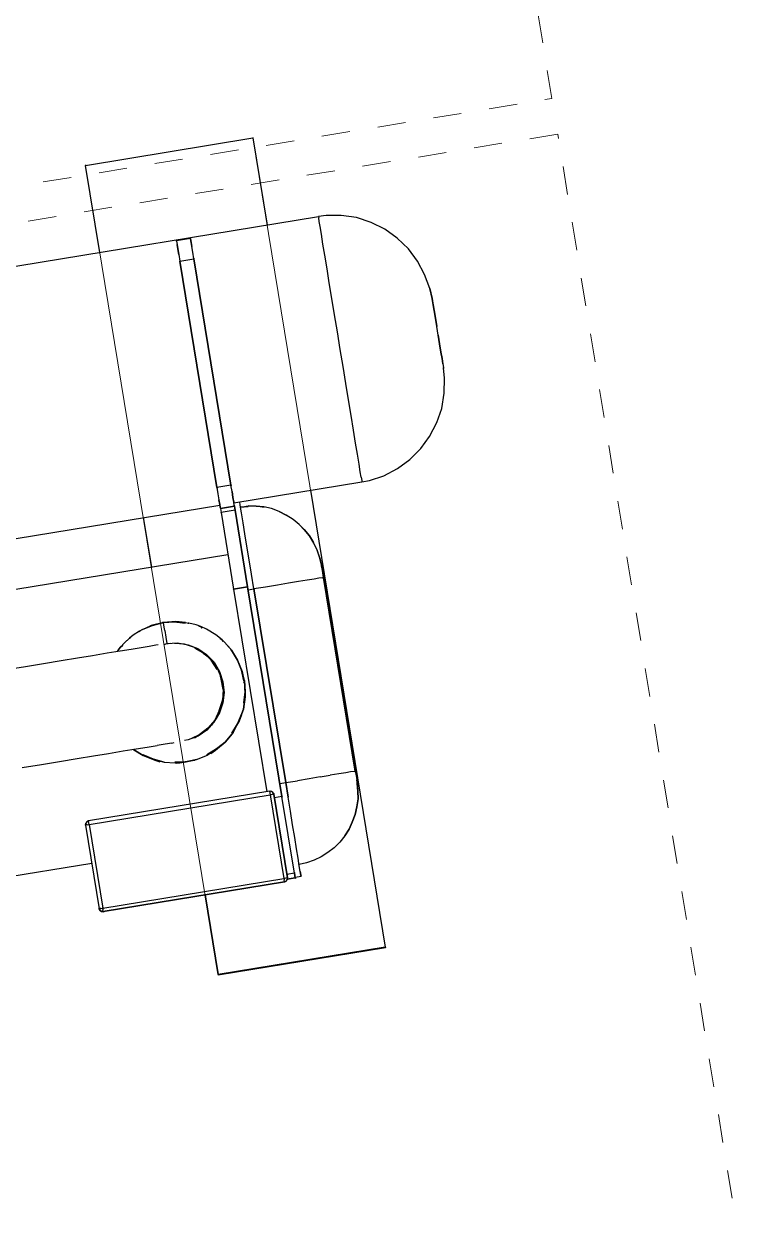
# Model space of a CAD drawing. Header units: metres. Extents: x 2 to 659295185, y -28 to 1124222152.
# Drawn here: x 655602.352 to 655604.925, y 1126534.241 to 1126538.437 of the extents above; entities that cross this region are included whole.
import ezdxf

# ---------------------------------------------------------------- set-up
doc = ezdxf.new("R2010")
doc.units = ezdxf.units.M
doc.header["$MEASUREMENT"] = 0
doc.linetypes.add('CCSM_C1_CUERPO CK$0$DASHED', pattern=[0.75, 0.5, -0.25])
doc.linetypes.add('CCSM_C1_CUERPO CK$0$DASHED2', pattern=[0.375, 0.25, -0.125])
doc.layers.get('0').update_dxf_attribs({"linetype": 'CONTINUOUS'})
doc.layers.add('CCSM_C1_CUERPO CK$0$A-EQUIPOS', color=9, linetype='CONTINUOUS')
doc.layers.add('CCSM_C1_CUERPO CK$0$A-PROYECCIONES SUP', color=5, linetype='CCSM_C1_CUERPO CK$0$DASHED')

# ---------------------------------------------------------------- blocks, each defined once
blk = doc.blocks.new('CCSM_C1_CUERPO CK$0$chiller')
for p, q in [((0.5225, 5.1701), (0.4742, 5.145)), ((0.5728, 5.1869), (0.5225, 5.1701)), ((0.6253, 5.1974), (0.5728, 5.1869)), ((0.661, 5.1995), (0.6253, 5.1974)), ((0.6253, 5.1974), (0.661, 5.1995)), ((0.6253, 5.1974), (0.661, 5.1995)), ((0.661, 5.1995), (0.6253, 5.1974)), ((0.661, 5.1995), (0.6693, 5.1995)), ((0.6693, 5.1995), (0.661, 5.1995)), ((0.6693, 5.1995), (0.684, 5.1995)), ((0.684, 5.1995), (0.6693, 5.1995)), ((0.684, 5.1995), (0.705, 5.1995)), ((0.705, 5.1995), (0.684, 5.1995)), ((0.705, 5.1995), (0.7323, 5.1995)), ((0.7323, 5.1995), (0.705, 5.1995)), ((0.7323, 5.1995), (0.7617, 5.1995)), ((0.7617, 5.1995), (0.7323, 5.1995)), ((0.7931, 5.1995), (0.7617, 5.1995)), ((0.7931, 5.1995), (0.7617, 5.1995)), ((0.7931, 5.1995), (0.8246, 5.1995)), ((0.8246, 5.1995), (0.7931, 5.1995)), ((0.8246, 5.1995), (0.854, 5.1995)), ((0.854, 5.1995), (0.8246, 5.1995)), ((0.854, 5.1995), (0.8771, 5.1995)), ((0.8771, 5.1995), (0.854, 5.1995)), ((0.8771, 5.1995), (0.896, 5.1995)), ((0.896, 5.1995), (0.8771, 5.1995)), ((0.896, 5.1995), (0.9086, 5.1995)), ((0.896, 5.1995), (0.9086, 5.1995)), ((0.9106, 5.1995), (0.9086, 5.1995)), ((0.9086, 5.1995), (0.9106, 5.1995)), ((0.9086, 5.1995), (0.9106, 5.1995)), ((0.9106, 5.1995), (0.9086, 5.1995)), ((0.9463, 5.1974), (0.9106, 5.1995)), ((0.9106, 5.1995), (0.9127, 5.1995)), ((0.9988, 5.1869), (0.9463, 5.1974)), ((1.0512, 5.1701), (0.9988, 5.1869)), ((1.0974, 5.145), (1.0512, 5.1701)), ((0.4742, 5.145), (0.4301, 5.1114)), ((1.1415, 5.1114), (1.0974, 5.145)), ((0.4301, 5.1114), (0.3924, 5.0736)), ((1.1792, 5.0736), (1.1415, 5.1114)), ((0.3924, 5.0736), (0.3609, 5.0296)), ((1.2107, 5.0296), (1.1792, 5.0736)), ((0.3609, 5.0296), (0.3357, 4.9813)), ((1.2359, 4.9813), (1.2107, 5.0296)), ((0.3357, 4.9813), (0.3189, 4.9288)), ((1.2527, 4.9288), (1.2359, 4.9813)), ((0.3189, 4.9288), (0.3105, 4.8764)), ((1.2611, 4.8764), (1.2527, 4.9288)), ((0.3105, 4.8764), (0.3105, 4.8491)), ((1.2611, 4.8491), (1.2611, 4.8764)), ((0.3105, 0.2518), (0.3105, 4.8491)), ((0.3105, 4.8491), (0.3147, 4.8491)), ((0.3273, 4.8491), (0.3147, 4.8491)), ((0.3462, 4.8491), (0.3273, 4.8491)), ((0.3735, 4.8491), (0.3462, 4.8491)), ((0.4092, 4.8491), (0.3735, 4.8491)), ((0.449, 4.8491), (0.4092, 4.8491)), ((0.4973, 4.8491), (0.449, 4.8491)), ((0.5476, 4.8491), (0.4973, 4.8491)), ((0.6043, 4.8491), (0.5476, 4.8491)), ((0.6631, 4.8491), (0.6043, 4.8491)), ((0.7239, 4.8491), (0.6631, 4.8491)), ((0.7869, 4.8491), (0.7239, 4.8491)), ((0.8477, 4.8491), (0.7869, 4.8491)), ((0.9086, 4.8491), (0.8477, 4.8491)), ((0.9673, 4.8491), (0.9086, 4.8491)), ((1.024, 4.8491), (0.9673, 4.8491)), ((1.0764, 4.8491), (1.024, 4.8491)), ((1.1226, 4.8491), (1.0764, 4.8491)), ((1.1624, 4.8491), (1.1226, 4.8491)), ((1.1981, 4.8491), (1.1624, 4.8491)), ((1.2254, 4.8491), (1.1981, 4.8491)), ((1.2443, 4.8491), (1.2254, 4.8491)), ((1.2443, 4.8491), (1.2569, 4.8491)), ((1.2569, 4.8491), (1.2611, 4.8491)), ((1.2611, 4.3896), (1.2611, 4.8491)), ((1.2611, 4.8491), (1.2632, 4.8491)), ((-0.0042, 4.6645), (-0.0021, 4.6645)), ((-0.0042, 4.6645), (0, 4.6645)), ((-0.0021, 4.0643), (-0.0021, 4.6645)), ((-0.0021, 4.6645), (0.3105, 4.6645)), ((-0.0021, 4.0643), (-0.0021, 4.6645)), ((-0.0021, 4.6645), (0.3105, 4.6645)), ((1.2611, 4.6645), (2.8998, 4.6645)), ((1.2611, 4.6645), (2.8998, 4.6645)), ((1.5003, 4.6582), (1.473, 4.654)), ((1.5024, 4.6582), (1.4751, 4.654)), ((1.5296, 4.6603), (1.5003, 4.6582)), ((1.5024, 4.6582), (1.5296, 4.6603)), ((1.5024, 4.6582), (1.5296, 4.6603)), ((1.5296, 4.6603), (1.5024, 4.6582)), ((1.5296, 4.6603), (1.5024, 4.6582)), ((1.5024, 4.6582), (1.5296, 4.6603)), ((1.5296, 4.6603), (1.5024, 4.6582)), ((1.5317, 4.6603), (1.5296, 4.6603)), ((1.5296, 4.6603), (1.5317, 4.6603)), ((1.5317, 4.6603), (1.5296, 4.6603)), ((1.5296, 4.6603), (1.5317, 4.6603)), ((1.5317, 4.6603), (1.5422, 4.6603)), ((1.5422, 4.6603), (1.5317, 4.6603)), ((1.5422, 4.6603), (1.5569, 4.6603)), ((1.5569, 4.6603), (1.5422, 4.6603)), ((1.5569, 4.6603), (1.5737, 4.6603)), ((1.5737, 4.6603), (1.5569, 4.6603)), ((1.5716, 4.6603), (1.5758, 4.6603)), ((1.5737, 4.6561), (1.5737, 4.6603)), ((1.5737, 4.6603), (2.2682, 4.6603)), ((2.2682, 4.6603), (1.5737, 4.6603)), ((2.2661, 4.6603), (2.2703, 4.6603)), ((2.2682, 4.6561), (2.2682, 4.6603)), ((2.2682, 4.6603), (2.285, 4.6603)), ((2.2682, 4.6603), (2.285, 4.6603)), ((2.285, 4.6603), (2.2997, 4.6603)), ((2.285, 4.6603), (2.2997, 4.6603)), ((2.2997, 4.6603), (2.3081, 4.6603)), ((2.3081, 4.6603), (2.2997, 4.6603)), ((2.3375, 4.6582), (2.3081, 4.6603)), ((2.3081, 4.6603), (2.3123, 4.6603)), ((2.3081, 4.6603), (2.3375, 4.6582)), ((2.3123, 4.6603), (2.3081, 4.6603)), ((2.3396, 4.6582), (2.3123, 4.6603)), ((2.3123, 4.6603), (2.3396, 4.6582)), ((2.3123, 4.6603), (2.3396, 4.6582)), ((2.3396, 4.6582), (2.3123, 4.6603)), ((2.3375, 4.6582), (2.3627, 4.654)), ((2.3375, 4.6582), (2.3627, 4.654)), ((2.3668, 4.654), (2.3396, 4.6582)), ((2.3396, 4.6582), (2.3668, 4.654)), ((2.8977, 4.6645), (2.9019, 4.6645)), ((2.8998, 4.6645), (2.8998, 4.0643)), ((2.8998, 4.6645), (2.8998, 4.0643)), ((2.8998, 4.6645), (2.9019, 4.6645)), ((1.3974, 4.6204), (1.3744, 4.6057)), ((1.3744, 4.6057), (1.3953, 4.6204)), ((1.3953, 4.6204), (1.3744, 4.6057)), ((1.4205, 4.6351), (1.3953, 4.6204)), ((1.3953, 4.6204), (1.4205, 4.6351)), ((1.4478, 4.6456), (1.4205, 4.6351)), ((1.4205, 4.6351), (1.4457, 4.6456)), ((1.4457, 4.6456), (1.4205, 4.6351)), ((1.473, 4.654), (1.4457, 4.6456)), ((1.4751, 4.654), (1.4478, 4.6456)), ((1.5737, 4.6561), (1.5737, 4.6435)), ((1.5737, 4.6435), (1.5737, 4.6267)), ((1.5737, 4.6267), (1.5737, 4.6015)), ((2.2682, 4.6561), (2.2682, 4.6435)), ((2.2682, 4.6435), (2.2682, 4.6267)), ((2.2682, 4.6267), (2.2682, 4.6015)), ((2.3668, 4.654), (2.3941, 4.6456)), ((2.3941, 4.6456), (2.3668, 4.654)), ((2.4193, 4.6351), (2.3941, 4.6456)), ((2.3941, 4.6456), (2.4193, 4.6351)), ((2.4193, 4.6351), (2.4445, 4.6204)), ((2.4445, 4.6204), (2.4193, 4.6351)), ((2.4676, 4.6057), (2.4445, 4.6204)), ((2.4445, 4.6204), (2.4676, 4.6057)), ((1.3534, 4.5868), (1.3345, 4.5658)), ((1.3744, 4.6057), (1.3534, 4.5868)), ((1.5737, 4.6015), (1.5737, 4.57)), ((2.2682, 4.6015), (2.2682, 4.57)), ((2.4676, 4.6057), (2.4864, 4.5868)), ((2.4885, 4.5868), (2.4676, 4.6057)), ((2.4676, 4.6057), (2.4885, 4.5868)), ((2.4676, 4.6057), (2.4864, 4.5868)), ((2.4885, 4.5868), (2.5074, 4.5658)), ((1.3177, 4.5428), (1.303, 4.5176)), ((1.3345, 4.5658), (1.3177, 4.5428)), ((1.3177, 4.5428), (1.3345, 4.5658)), ((1.5737, 4.57), (1.5737, 4.5344)), ((1.5737, 4.5344), (1.5737, 4.4945)), ((2.2682, 4.5344), (2.2682, 4.57)), ((2.2682, 4.5344), (2.2682, 4.4945)), ((2.5074, 4.5658), (2.5242, 4.5428)), ((2.5242, 4.5428), (2.5368, 4.5176)), ((1.2946, 4.4924), (1.2862, 4.4651)), ((1.2862, 4.4651), (1.2925, 4.4924)), ((1.2925, 4.4924), (1.2862, 4.4651)), ((1.303, 4.5176), (1.2925, 4.4924)), ((1.5737, 4.4945), (1.5737, 4.4525)), ((2.2682, 4.4945), (2.2682, 4.4525)), ((2.5368, 4.5176), (2.5473, 4.4924)), ((2.5473, 4.4924), (2.5557, 4.4651)), ((1.2862, 4.4651), (1.2799, 4.4378)), ((1.2799, 4.4378), (1.2862, 4.4651)), ((1.5737, 4.4525), (1.5737, 4.4106)), ((2.2682, 4.4106), (2.2682, 4.4525)), ((2.5557, 4.4651), (2.5599, 4.4378)), ((1.2736, 4.4106), (1.2611, 4.4106)), ((1.2736, 4.4106), (1.2611, 4.4106)), ((1.3009, 4.4106), (1.2736, 4.4106)), ((1.3009, 4.4106), (1.2736, 4.4106)), ((1.282, 4.4378), (1.2799, 4.4106)), ((1.2799, 4.4106), (1.2799, 4.4378)), ((1.2799, 4.4106), (1.282, 4.4378)), ((1.3366, 4.4106), (1.3009, 4.4106)), ((1.3366, 4.4106), (1.3009, 4.4106)), ((1.3765, 4.4106), (1.3366, 4.4106)), ((1.3765, 4.4106), (1.3366, 4.4106)), ((1.4205, 4.4106), (1.3765, 4.4106)), ((1.4205, 4.4106), (1.3765, 4.4106)), ((1.4688, 4.4106), (1.4205, 4.4106)), ((1.4688, 4.4106), (1.4205, 4.4106)), ((1.5212, 4.4106), (1.4688, 4.4106)), ((1.5212, 4.4106), (1.4688, 4.4106)), ((1.5737, 4.4106), (1.5212, 4.4106)), ((1.5737, 4.4106), (1.5212, 4.4106)), ((1.5716, 4.4106), (1.5758, 4.4106)), ((2.2682, 4.4106), (1.5737, 4.4106)), ((1.5737, 4.3896), (1.5737, 4.4106)), ((1.5737, 4.4106), (2.2682, 4.4106)), ((2.2661, 4.4106), (2.2703, 4.4106)), ((2.3207, 4.4106), (2.2682, 4.4106)), ((2.2682, 4.3896), (2.2682, 4.4106)), ((2.2682, 4.4106), (2.3207, 4.4106)), ((2.371, 4.4106), (2.3207, 4.4106)), ((2.371, 4.4106), (2.3207, 4.4106)), ((2.4193, 4.4106), (2.371, 4.4106)), ((2.4193, 4.4106), (2.371, 4.4106)), ((2.4655, 4.4106), (2.4193, 4.4106)), ((2.4655, 4.4106), (2.4193, 4.4106)), ((2.5053, 4.4106), (2.4655, 4.4106)), ((2.5053, 4.4106), (2.4655, 4.4106)), ((2.5389, 4.4106), (2.5053, 4.4106)), ((2.5389, 4.4106), (2.5053, 4.4106)), ((2.5662, 4.4106), (2.5389, 4.4106)), ((2.5662, 4.4106), (2.5389, 4.4106)), ((2.5599, 4.4378), (2.562, 4.4106)), ((2.5872, 4.4106), (2.5662, 4.4106)), ((2.5872, 4.4106), (2.5662, 4.4106)), ((2.5872, 4.4106), (2.5998, 4.4106)), ((2.5998, 4.4106), (2.5872, 4.4106)), ((2.5998, 4.4106), (2.604, 4.4106)), ((2.604, 4.4106), (2.5998, 4.4106)), ((2.604, 4.3896), (2.604, 4.4106)), ((0.3105, 4.3896), (0.3126, 4.3896)), ((0.3147, 4.3896), (0.3126, 4.3896)), ((0.3126, 4.3392), (0.3126, 4.3896)), ((0.3126, 4.3896), (0.3126, 4.3392)), ((0.3147, 4.3896), (0.3126, 4.3896)), ((0.3147, 4.3896), (0.3273, 4.3896)), ((0.3273, 4.3896), (0.3147, 4.3896)), ((0.3273, 4.3896), (0.342, 4.3896)), ((0.342, 4.3896), (0.3273, 4.3896)), ((0.363, 4.3896), (0.342, 4.3896)), ((0.363, 4.3896), (0.342, 4.3896)), ((0.3861, 4.3896), (0.363, 4.3896)), ((0.3861, 4.3896), (0.363, 4.3896)), ((0.384, 4.3896), (0.3882, 4.3896)), ((0.3861, 4.3896), (1.1981, 4.3896)), ((0.3861, 4.3392), (0.3861, 4.3896)), ((1.1981, 4.3896), (0.3861, 4.3896)), ((1.196, 4.3896), (1.2002, 4.3896)), ((1.1981, 4.3896), (1.1981, 4.3392)), ((1.2212, 4.3896), (1.1981, 4.3896)), ((1.2212, 4.3896), (1.1981, 4.3896)), ((1.2212, 4.3896), (1.2422, 4.3896)), ((1.2422, 4.3896), (1.2212, 4.3896)), ((1.2422, 4.3896), (1.259, 4.3896)), ((1.259, 4.3896), (1.2422, 4.3896)), ((1.2695, 4.3896), (1.259, 4.3896)), ((1.2695, 4.3896), (1.259, 4.3896)), ((1.2695, 4.3896), (1.2736, 4.3896)), ((1.2736, 4.3896), (1.2695, 4.3896)), ((1.2736, 4.3896), (1.2883, 4.3896)), ((1.2736, 4.3896), (1.2736, 4.3392)), ((1.2736, 4.3392), (1.2736, 4.3896)), ((1.2883, 4.3896), (1.2736, 4.3896)), ((1.2736, 4.3896), (1.2757, 4.3896)), ((1.2736, 4.3896), (1.2757, 4.3896)), ((1.2862, 4.3896), (1.2904, 4.3896)), ((1.2883, 4.3896), (1.2883, 4.3392)), ((1.2883, 4.3896), (1.5632, 4.3896)), ((1.5632, 4.3896), (1.2883, 4.3896)), ((1.5653, 4.3896), (1.5611, 4.3896)), ((1.5611, 4.3896), (1.5632, 4.3896)), ((1.5632, 4.3896), (1.5632, 4.3392)), ((1.5632, 4.3392), (1.5632, 4.3896)), ((1.5632, 4.3896), (2.3144, 4.3896)), ((2.3144, 4.3896), (1.5632, 4.3896)), ((2.3123, 4.3896), (2.3165, 4.3896)), ((2.5893, 4.3896), (2.3144, 4.3896)), ((2.3144, 4.3896), (2.3144, 4.3623)), ((2.3144, 4.3896), (2.3144, 4.3623)), ((2.5893, 4.3896), (2.3144, 4.3896)), ((2.3165, 4.3896), (2.3144, 4.3896)), ((2.5872, 4.3896), (2.5914, 4.3896)), ((2.5893, 4.3896), (2.6061, 4.3896)), ((2.5893, 4.3896), (2.5893, 4.3623)), ((2.6061, 4.3896), (2.5893, 4.3896)), ((2.604, 4.3896), (2.6081, 4.3896)), ((2.6061, 4.3896), (2.6061, 4.3602)), ((2.6061, 4.3602), (2.6061, 4.3896)), ((2.6061, 4.3896), (2.6081, 4.3896)), ((0.3105, 4.3392), (0.3126, 4.3392)), ((0.3147, 4.3392), (0.3126, 4.3392)), ((0.3126, 4.3392), (0.3147, 4.3392)), ((0.3147, 4.3392), (0.3273, 4.3392)), ((0.3147, 4.3392), (0.3273, 4.3392)), ((0.342, 4.3392), (0.3273, 4.3392)), ((0.3273, 4.3392), (0.342, 4.3392)), ((0.363, 4.3392), (0.342, 4.3392)), ((0.342, 4.3392), (0.363, 4.3392)), ((0.363, 4.3392), (0.3861, 4.3392)), ((0.363, 4.3392), (0.3861, 4.3392)), ((0.384, 4.3392), (0.3882, 4.3392)), ((1.1981, 4.3392), (0.3861, 4.3392)), ((0.3861, 4.3392), (1.1981, 4.3392)), ((1.196, 4.3392), (1.2002, 4.3392)), ((1.1981, 4.3392), (1.2212, 4.3392)), ((1.1981, 4.3392), (1.2212, 4.3392)), ((1.2212, 4.3392), (1.2422, 4.3392)), ((1.2212, 4.3392), (1.2422, 4.3392)), ((1.259, 4.3392), (1.2422, 4.3392)), ((1.2422, 4.3392), (1.259, 4.3392)), ((1.2695, 4.3392), (1.259, 4.3392)), ((1.259, 4.3392), (1.2695, 4.3392)), ((1.2611, 2.6921), (1.2611, 4.3392)), ((1.2695, 4.3392), (1.2736, 4.3392)), ((1.2695, 4.3392), (1.2736, 4.3392)), ((1.2736, 4.3392), (1.2883, 4.3392)), ((1.2736, 4.3392), (1.2883, 4.3392)), ((1.2736, 4.3392), (1.2757, 4.3392)), ((1.2736, 4.3392), (1.2757, 4.3392)), ((1.2862, 4.3392), (1.2904, 4.3392)), ((1.2883, 4.3392), (1.5632, 4.3392)), ((1.2883, 4.3392), (1.5632, 4.3392)), ((1.4394, 4.3392), (1.4394, 2.6627)), ((1.5653, 4.3392), (1.5611, 4.3392)), ((1.5611, 4.3392), (1.5632, 4.3392)), ((1.5632, 4.3392), (2.2892, 4.3392)), ((1.5632, 4.3392), (2.2892, 4.3392)), ((1.8129, 4.3119), (1.8549, 4.3224)), ((1.8549, 4.3224), (1.8129, 4.3119)), ((1.8129, 4.3119), (1.8549, 4.3224)), ((1.8549, 4.3224), (1.8129, 4.3119)), ((1.8549, 4.3224), (1.8129, 4.3119)), ((1.8507, 4.3203), (1.8884, 4.3224)), ((1.8507, 4.3203), (1.8884, 4.3224)), ((1.8884, 4.3224), (1.8507, 4.3203)), ((1.8884, 4.3245), (1.8549, 4.3224)), ((1.88, 4.3224), (1.8549, 4.3224)), ((1.8549, 4.3224), (1.88, 4.3224)), ((1.8549, 4.3224), (1.88, 4.3224)), ((1.88, 4.3224), (1.8549, 4.3224)), ((1.88, 4.3224), (1.8549, 4.3224)), ((1.9283, 4.3203), (1.8884, 4.3245)), ((1.901, 4.3245), (1.8884, 4.3245)), ((1.8884, 4.3245), (1.9283, 4.3203)), ((1.9283, 4.3203), (1.8884, 4.3245)), ((1.901, 4.3245), (1.8926, 4.3224)), ((1.8926, 4.3224), (1.901, 4.3245)), ((1.8926, 4.3224), (1.901, 4.3245)), ((1.8926, 4.3224), (1.901, 4.3245)), ((1.901, 4.3245), (1.8926, 4.3224)), ((1.901, 4.3245), (1.9451, 4.3182)), ((1.9451, 4.3182), (1.901, 4.3245)), ((1.901, 4.3245), (1.9451, 4.3182)), ((1.9451, 4.3182), (1.901, 4.3245)), ((1.9451, 4.3182), (1.901, 4.3245)), ((2.2871, 4.3497), (2.2892, 4.3497)), ((2.2913, 4.356), (2.2892, 4.3497)), ((2.2913, 4.356), (2.2892, 4.3497)), ((2.2913, 4.3497), (2.2892, 4.3497)), ((2.2892, 4.3497), (2.2892, 3.6992)), ((2.2892, 4.3497), (2.2892, 3.6992)), ((2.2955, 4.3602), (2.2913, 4.356)), ((2.2955, 4.3602), (2.2913, 4.356)), ((2.2913, 4.3497), (2.2955, 4.3497)), ((2.3018, 4.3623), (2.2955, 4.3602)), ((2.3018, 4.3623), (2.2955, 4.3602)), ((2.2955, 4.3497), (2.3018, 4.3497)), ((2.3018, 4.3623), (2.2976, 4.3602)), ((2.2976, 4.3602), (2.3018, 4.3623)), ((2.2997, 4.3623), (2.3039, 4.3623)), ((2.2997, 4.3497), (2.3039, 4.3497)), ((2.3018, 4.3602), (2.3018, 4.3623)), ((2.3018, 4.3623), (2.6019, 4.3623)), ((2.6019, 4.3623), (2.3018, 4.3623)), ((2.3018, 4.3602), (2.3018, 4.356)), ((2.3018, 4.356), (2.3018, 4.3497)), ((2.3018, 3.6992), (2.3018, 4.3497)), ((2.3018, 4.3497), (2.6019, 4.3497)), ((2.604, 4.3623), (2.5998, 4.3623)), ((2.5998, 4.3497), (2.604, 4.3497)), ((2.6081, 4.3602), (2.6019, 4.3623)), ((2.6019, 4.3623), (2.6019, 4.3602)), ((2.6019, 4.3623), (2.6081, 4.3602)), ((2.6081, 4.3602), (2.6019, 4.3623)), ((2.6019, 4.3623), (2.6081, 4.3602)), ((2.6081, 4.3602), (2.6019, 4.3623)), ((2.6019, 4.3623), (2.6081, 4.3602)), ((2.6081, 4.3602), (2.6019, 4.3623)), ((2.6019, 4.3623), (2.6081, 4.3602)), ((2.6019, 4.3623), (2.604, 4.3623)), ((2.6019, 4.3602), (2.6019, 4.356)), ((2.6019, 4.356), (2.6019, 4.3497)), ((2.6019, 3.6992), (2.6019, 4.3497)), ((2.6019, 4.3497), (2.6081, 4.3497)), ((2.6123, 4.356), (2.6081, 4.3602)), ((2.6123, 4.3497), (2.6081, 4.3497)), ((2.6123, 4.3497), (2.6123, 4.356)), ((2.6123, 4.356), (2.6144, 4.3497)), ((2.6144, 4.3497), (2.6123, 4.356)), ((2.6123, 4.3497), (2.6144, 4.3497)), ((2.6144, 4.3497), (2.6144, 3.6992)), ((2.6144, 3.6992), (2.6144, 4.3497)), ((2.6144, 4.3497), (2.6165, 4.3497)), ((2.6144, 4.3497), (2.6165, 4.3497)), ((1.7709, 4.2952), (1.7416, 4.2763)), ((1.7583, 4.2868), (1.7709, 4.2952)), ((1.7709, 4.2952), (1.7583, 4.2868)), ((1.7583, 4.2868), (1.7709, 4.2952)), ((1.7709, 4.2952), (1.7583, 4.2868)), ((1.7709, 4.2952), (1.7583, 4.2868)), ((1.7751, 4.2973), (1.7709, 4.2952)), ((1.7751, 4.2952), (1.7709, 4.2952)), ((1.7709, 4.2952), (1.7751, 4.2952)), ((1.7751, 4.2952), (1.7709, 4.2952)), ((1.7709, 4.2952), (1.7751, 4.2952)), ((1.7751, 4.2952), (1.7709, 4.2952)), ((1.8129, 4.3119), (1.7751, 4.2973)), ((1.7751, 4.2973), (1.8129, 4.3119)), ((1.8129, 4.3119), (1.7751, 4.2973)), ((1.8507, 4.3203), (1.8129, 4.3119)), ((1.8129, 4.3119), (1.8507, 4.3203)), ((1.9283, 4.3203), (1.9661, 4.3098)), ((1.9661, 4.3098), (1.9283, 4.3203)), ((1.9661, 4.3098), (1.9283, 4.3203)), ((1.9661, 4.3119), (1.9451, 4.3182)), ((1.9871, 4.3056), (1.9451, 4.3182)), ((1.9451, 4.3182), (1.9871, 4.3056)), ((1.9871, 4.3056), (1.9451, 4.3182)), ((1.9451, 4.3182), (1.9871, 4.3056)), ((1.9871, 4.3056), (1.9451, 4.3182)), ((1.9871, 4.3056), (1.9661, 4.3119)), ((2.0017, 4.2973), (1.9871, 4.3056)), ((1.9871, 4.3056), (2.0017, 4.2973)), ((2.0017, 4.2973), (1.9871, 4.3056)), ((1.9871, 4.3056), (2.0017, 4.2973)), ((2.0017, 4.2973), (1.9871, 4.3056)), ((2.0017, 4.2973), (1.9871, 4.3056)), ((2.0353, 4.2763), (2.0017, 4.2973)), ((2.0017, 4.2973), (2.0269, 4.2826)), ((2.0353, 4.2763), (2.0017, 4.2973)), ((2.0017, 4.2973), (2.0353, 4.2763)), ((2.0059, 4.2952), (2.0269, 4.2826)), ((2.0269, 4.2826), (2.0059, 4.2952)), ((2.0059, 4.2952), (2.0269, 4.2826)), ((2.0269, 4.2826), (2.0059, 4.2952)), ((2.0269, 4.2826), (2.0059, 4.2952)), ((2.0353, 4.2763), (2.0269, 4.2826)), ((2.0353, 4.2763), (2.0269, 4.2826)), ((2.0269, 4.2826), (2.0353, 4.2763)), ((2.0269, 4.2826), (2.0353, 4.2763)), ((2.0353, 4.2763), (2.0269, 4.2826)), ((2.0353, 4.2763), (2.0269, 4.2826)), ((1.7122, 4.2511), (1.687, 4.2217)), ((1.7332, 4.27), (1.7122, 4.2511)), ((1.7332, 4.27), (1.7269, 4.2637)), ((1.7269, 4.2637), (1.7332, 4.27)), ((1.7332, 4.27), (1.7269, 4.2637)), ((1.7269, 4.2637), (1.7332, 4.27)), ((1.7332, 4.27), (1.7269, 4.2637)), ((1.7416, 4.2763), (1.7332, 4.27)), ((1.7332, 4.27), (1.7395, 4.2721)), ((1.7395, 4.2721), (1.7332, 4.27)), ((1.7332, 4.27), (1.7395, 4.2721)), ((1.7395, 4.2721), (1.7332, 4.27)), ((1.7395, 4.2721), (1.7332, 4.27)), ((1.8066, 4.2301), (1.8423, 4.2427)), ((1.8297, 4.2364), (1.8528, 4.2427)), ((1.8423, 4.2427), (1.88, 4.249)), ((1.8696, 4.2448), (1.8486, 4.2427)), ((1.9073, 4.2448), (1.8696, 4.2448)), ((1.8717, 4.2469), (1.8905, 4.2469)), ((1.88, 4.249), (1.9178, 4.2469)), ((1.8863, 4.2469), (1.9073, 4.2448)), ((1.9073, 4.2448), (1.9451, 4.2364)), ((1.9094, 4.2469), (1.9262, 4.2427)), ((1.9178, 4.2469), (1.9535, 4.2364)), ((1.9451, 4.2364), (1.9241, 4.2448)), ((2.0647, 4.2511), (2.0353, 4.2763)), ((2.0353, 4.2763), (2.0626, 4.2553)), ((2.0647, 4.2511), (2.0353, 4.2763)), ((2.0353, 4.2763), (2.0647, 4.2511)), ((2.0626, 4.2553), (2.0395, 4.2721)), ((2.0395, 4.2721), (2.0626, 4.2553)), ((2.0395, 4.2721), (2.0626, 4.2553)), ((2.0626, 4.2553), (2.0395, 4.2721)), ((2.0626, 4.2553), (2.0395, 4.2721)), ((2.0626, 4.2553), (2.0668, 4.2511)), ((2.0626, 4.2553), (2.0668, 4.2511)), ((2.0668, 4.2511), (2.0626, 4.2553)), ((2.0626, 4.2553), (2.0668, 4.2511)), ((2.0668, 4.2511), (2.0626, 4.2553)), ((2.0668, 4.2511), (2.0626, 4.2553)), ((2.0668, 4.2511), (2.092, 4.2217)), ((2.092, 4.2217), (2.0668, 4.2511)), ((2.0668, 4.2511), (2.092, 4.2217)), ((1.6744, 4.2028), (1.666, 4.1881)), ((1.6744, 4.2028), (1.6723, 4.1965)), ((1.6723, 4.1965), (1.6744, 4.2028)), ((1.6723, 4.1965), (1.6744, 4.2028)), ((1.6744, 4.2028), (1.6723, 4.1965)), ((1.6744, 4.2028), (1.6723, 4.1965)), ((1.687, 4.2217), (1.6744, 4.2028)), ((1.6744, 4.2028), (1.6807, 4.207)), ((1.6807, 4.207), (1.6744, 4.2028)), ((1.6744, 4.2028), (1.6807, 4.207)), ((1.6807, 4.207), (1.6744, 4.2028)), ((1.6807, 4.207), (1.6744, 4.2028)), ((1.7437, 4.1693), (1.7688, 4.1986)), ((1.75, 4.1798), (1.7751, 4.207)), ((1.7688, 4.1986), (1.7563, 4.1839)), ((1.7982, 4.2196), (1.7688, 4.1986)), ((1.7688, 4.1965), (1.7898, 4.2175)), ((1.7751, 4.207), (1.8066, 4.2301)), ((1.7814, 4.2091), (1.7982, 4.2196)), ((1.794, 4.2196), (1.8234, 4.2343)), ((1.8339, 4.2364), (1.7982, 4.2196)), ((1.9787, 4.2196), (1.9451, 4.2364)), ((1.9535, 4.2364), (1.9787, 4.2196)), ((1.9535, 4.2364), (1.9871, 4.2196)), ((1.9787, 4.2196), (2.0101, 4.1986)), ((1.9808, 4.2217), (2.0017, 4.207)), ((1.9871, 4.2196), (2.0164, 4.1944)), ((1.9976, 4.2091), (2.0101, 4.1986)), ((2.0017, 4.207), (2.0248, 4.1839)), ((2.0101, 4.1986), (2.0332, 4.1693)), ((2.1109, 4.1881), (2.092, 4.2217)), ((2.092, 4.2217), (2.1109, 4.1881)), ((2.1151, 4.1839), (2.092, 4.2217)), ((2.092, 4.2217), (2.1151, 4.1839)), ((2.1151, 4.1839), (2.092, 4.2217)), ((2.092, 4.2217), (2.1151, 4.1839)), ((2.1151, 4.1839), (2.092, 4.2217)), ((1.6513, 4.1525), (1.6555, 4.163)), ((1.666, 4.1881), (1.6555, 4.163)), ((1.6555, 4.163), (1.6555, 4.1609)), ((1.6576, 4.163), (1.6555, 4.163)), ((1.6555, 4.163), (1.6576, 4.163)), ((1.6555, 4.163), (1.6576, 4.163)), ((1.6576, 4.163), (1.6555, 4.163)), ((1.6555, 4.1609), (1.6555, 4.163)), ((1.6555, 4.163), (1.6555, 4.1609)), ((1.6555, 4.1609), (1.6555, 4.163)), ((1.6555, 4.163), (1.6555, 4.1609)), ((1.6576, 4.163), (1.6555, 4.163)), ((1.7437, 4.1693), (1.7269, 4.1357)), ((1.7311, 4.1483), (1.75, 4.1798)), ((1.7479, 4.1735), (1.7583, 4.186)), ((2.0164, 4.1944), (2.0395, 4.1651)), ((2.0206, 4.1881), (2.0332, 4.1693)), ((2.0332, 4.1735), (2.0479, 4.1483)), ((2.0332, 4.1693), (2.0521, 4.1357)), ((2.0395, 4.1651), (2.0563, 4.1315)), ((2.0437, 4.1546), (2.0521, 4.1357)), ((2.1255, 4.1504), (2.1109, 4.1881)), ((2.1109, 4.1881), (2.1255, 4.1504)), ((2.1255, 4.1504), (2.1109, 4.1881)), ((2.1234, 4.1651), (2.1151, 4.1839)), ((2.1151, 4.1839), (2.1276, 4.1525)), ((2.1151, 4.1839), (2.1234, 4.1651)), ((2.1234, 4.1651), (2.1151, 4.1839)), ((2.1151, 4.1839), (2.1234, 4.1651)), ((2.1234, 4.1651), (2.1151, 4.1839)), ((1.6429, 4.1189), (1.6387, 4.0748)), ((1.6387, 4.0748), (1.6429, 4.1189)), ((1.6429, 4.1189), (1.6387, 4.0748)), ((1.6387, 4.0748), (1.6429, 4.1189)), ((1.6429, 4.1189), (1.6387, 4.0748)), ((1.6387, 4.0748), (1.6429, 4.1189)), ((1.6429, 4.1189), (1.6387, 4.0748)), ((1.6387, 4.0748), (1.6429, 4.1189)), ((1.6429, 4.1189), (1.6387, 4.0748)), ((1.6429, 4.1126), (1.6387, 4.0748)), ((1.6387, 4.0748), (1.6429, 4.1126)), ((1.6387, 4.0748), (1.6429, 4.1126)), ((1.6429, 4.1126), (1.6387, 4.0748)), ((1.6387, 4.0748), (1.6429, 4.1126)), ((1.6429, 4.1126), (1.6387, 4.0748)), ((1.6513, 4.1525), (1.6429, 4.1189)), ((1.6429, 4.1126), (1.6534, 4.1504)), ((1.6534, 4.1504), (1.6429, 4.1126)), ((1.6429, 4.1126), (1.6534, 4.1504)), ((1.6429, 4.1189), (1.6492, 4.1357)), ((1.6429, 4.1189), (1.6492, 4.1357)), ((1.6492, 4.1357), (1.6429, 4.1189)), ((1.6429, 4.1189), (1.6492, 4.1357)), ((1.6492, 4.1357), (1.6429, 4.1189)), ((1.7143, 4.0748), (1.7185, 4.1126)), ((1.7185, 4.1126), (1.7311, 4.1483)), ((1.7185, 4.1126), (1.7269, 4.1357)), ((1.7269, 4.1357), (1.7185, 4.1021)), ((2.0479, 4.1483), (2.0605, 4.1168)), ((2.0521, 4.1357), (2.0605, 4.1063)), ((2.0563, 4.1315), (2.0626, 4.0937)), ((2.136, 4.1126), (2.1276, 4.1525)), ((2.1381, 4.0748), (2.136, 4.1126)), ((2.136, 4.1126), (2.1381, 4.0979)), ((2.1381, 4.0748), (2.136, 4.1126)), ((2.136, 4.1126), (2.1381, 4.0748)), ((1.6366, 4.0748), (1.6408, 4.0748)), ((1.6408, 4.0748), (1.6366, 4.0748)), ((1.6429, 4.035), (1.6387, 4.0748)), ((1.6387, 4.0748), (1.6408, 4.0748)), ((1.6387, 4.0748), (1.6429, 4.035)), ((1.6387, 4.0748), (1.6429, 4.035)), ((1.6429, 4.035), (1.6387, 4.0748)), ((1.6387, 4.0748), (1.6429, 4.035)), ((1.6429, 4.0308), (1.6387, 4.0748)), ((1.6387, 4.0748), (1.6429, 4.035)), ((1.6429, 4.0308), (1.6387, 4.0748)), ((1.6387, 4.0748), (1.6429, 4.0308)), ((1.6429, 4.0308), (1.6387, 4.0748)), ((1.6429, 4.0308), (1.6387, 4.0748)), ((1.6387, 4.0748), (1.6429, 4.0308)), ((1.6429, 4.0308), (1.6387, 4.0748)), ((1.6387, 4.0748), (1.6429, 4.0308)), ((1.6387, 4.0748), (1.6429, 4.0308)), ((1.6471, 4.0748), (1.6408, 4.0748)), ((1.6555, 4.0748), (1.6471, 4.0748)), ((1.6681, 4.0748), (1.6555, 4.0748)), ((1.6681, 4.0748), (1.6912, 4.0748)), ((1.6912, 4.0748), (1.7143, 4.0748)), ((1.7122, 4.0748), (1.7164, 4.0748)), ((1.7164, 4.0643), (1.7143, 4.0748)), ((1.7164, 4.0874), (1.7164, 4.0706)), ((2.0626, 4.0937), (2.0626, 4.0811)), ((2.1339, 4.035), (2.1381, 4.0748)), ((2.1381, 4.0748), (2.1339, 4.035)), ((2.1339, 4.035), (2.1381, 4.0748)), ((2.1381, 4.1063), (2.1381, 4.0979)), ((2.1381, 4.0979), (2.1381, 4.1063)), ((2.1381, 4.1063), (2.1381, 4.0979)), ((2.1381, 4.0979), (2.1381, 4.1063)), ((2.1381, 4.1063), (2.1381, 4.0979)), ((2.1381, 4.0518), (2.1381, 4.0979)), ((2.1381, 4.0979), (2.1381, 4.0748)), ((2.1381, 4.0979), (2.1381, 4.0518)), ((2.1381, 4.0518), (2.1381, 4.0979)), ((2.1381, 4.0979), (2.1381, 4.0518)), ((2.1381, 4.0518), (2.1381, 4.0979)), ((2.1381, 4.0518), (2.1381, 4.0748)), ((-0.0042, 4.0643), (-0.0021, 4.0643)), ((-0.0042, 4.0643), (0, 4.0643)), ((0.3105, 4.0643), (-0.0021, 4.0643)), ((0.3105, 4.0643), (-0.0021, 4.0643)), ((1.2611, 4.0643), (1.4394, 4.0643)), ((1.2611, 4.0643), (1.4394, 4.0643)), ((1.6513, 3.9972), (1.6429, 4.035)), ((1.6429, 4.035), (1.6513, 3.9972)), ((1.6429, 4.035), (1.6513, 3.9972)), ((1.6513, 3.9972), (1.6429, 4.0308)), ((1.6429, 4.0308), (1.6471, 4.0161)), ((1.6471, 4.0161), (1.6429, 4.0308)), ((1.6429, 4.0308), (1.6471, 4.0161)), ((1.6471, 4.0161), (1.6429, 4.0308)), ((1.6429, 4.0308), (1.6471, 4.0161)), ((1.7143, 4.0434), (1.7143, 4.035)), ((1.7143, 4.035), (1.7143, 4.0119)), ((2.0647, 4.035), (2.0647, 4.0434)), ((2.0647, 4.035), (2.0647, 4.0119)), ((2.1276, 3.9972), (2.136, 4.035)), ((2.136, 4.035), (2.1381, 4.0518)), ((2.1381, 4.0518), (2.1381, 4.0413)), ((2.1381, 4.0413), (2.1381, 4.0518)), ((2.1381, 4.0518), (2.1381, 4.0413)), ((2.1381, 4.0413), (2.1381, 4.0518)), ((2.1381, 4.0518), (2.1381, 4.0413)), ((2.6144, 4.0643), (2.8998, 4.0643)), ((2.8998, 4.0643), (2.6144, 4.0643)), ((2.8977, 4.0643), (2.9019, 4.0643)), ((2.8998, 4.0643), (2.9019, 4.0643)), ((1.6513, 3.9972), (1.6555, 3.9867)), ((1.6555, 3.9836), (1.6555, 3.9899)), ((1.6555, 3.9836), (1.6555, 3.9899)), ((1.6555, 3.9836), (1.6555, 3.9899)), ((1.6555, 3.9867), (1.666, 3.9615)), ((1.6555, 3.9867), (1.6576, 3.9846)), ((1.6576, 3.9846), (1.6555, 3.9867)), ((1.6576, 3.9846), (1.6555, 3.9867)), ((1.6555, 3.9867), (1.6576, 3.9846)), ((1.6555, 3.9867), (1.6576, 3.9846)), ((1.7143, 4.0119), (1.7143, 3.9825)), ((2.0647, 4.0119), (2.0647, 3.9825)), ((2.1109, 3.9615), (2.1276, 3.9972)), ((2.1276, 3.9972), (2.1109, 3.9615)), ((2.1109, 3.9615), (2.1276, 3.9972)), ((2.1276, 3.9972), (2.1151, 3.9657)), ((1.666, 3.9615), (1.6744, 3.9468)), ((1.6723, 3.951), (1.6744, 3.9468)), ((1.6744, 3.9468), (1.6723, 3.951)), ((1.6744, 3.9468), (1.6723, 3.951)), ((1.6723, 3.951), (1.6744, 3.9468)), ((1.6723, 3.951), (1.6744, 3.9468)), ((1.6744, 3.9468), (1.687, 3.928)), ((1.6807, 3.9385), (1.6744, 3.9468)), ((1.6744, 3.9468), (1.6807, 3.9385)), ((1.6807, 3.9385), (1.6744, 3.9468)), ((1.6744, 3.9468), (1.6807, 3.9385)), ((1.6744, 3.9468), (1.6807, 3.9385)), ((1.7143, 3.9825), (1.7143, 3.9468)), ((1.7143, 3.9468), (1.7143, 3.907)), ((2.0647, 3.9468), (2.0647, 3.9825)), ((2.0647, 3.907), (2.0647, 3.9468)), ((2.0899, 3.928), (2.1109, 3.9615)), ((2.1109, 3.9615), (2.0899, 3.928)), ((2.1109, 3.9615), (2.0899, 3.928)), ((2.092, 3.928), (2.1151, 3.9657)), ((2.092, 3.928), (2.1151, 3.9657)), ((2.1151, 3.9657), (2.092, 3.928)), ((2.092, 3.928), (2.1151, 3.9657)), ((2.1151, 3.9657), (2.092, 3.928)), ((2.092, 3.928), (2.1109, 3.9615)), ((2.1109, 3.9615), (2.092, 3.928)), ((2.092, 3.928), (2.1109, 3.9615)), ((2.1234, 3.9825), (2.1151, 3.9657)), ((2.1234, 3.9825), (2.1151, 3.9657)), ((2.1151, 3.9657), (2.1234, 3.9825)), ((2.1234, 3.9825), (2.1151, 3.9657)), ((2.1151, 3.9657), (2.1234, 3.9825)), ((1.687, 3.928), (1.7017, 3.9091)), ((1.7017, 3.9091), (1.6954, 3.9196)), ((1.6954, 3.9196), (1.7017, 3.9091)), ((1.7017, 3.9091), (1.6954, 3.9196)), ((1.6954, 3.9196), (1.7017, 3.9091)), ((1.6954, 3.9196), (1.7017, 3.9091)), ((1.7017, 3.9091), (1.7122, 3.8986)), ((1.7017, 3.9091), (1.7101, 3.9007)), ((1.7101, 3.9007), (1.7017, 3.9091)), ((1.7017, 3.9091), (1.7101, 3.9007)), ((1.7101, 3.9007), (1.7017, 3.9091)), ((1.7017, 3.9091), (1.7101, 3.9007)), ((1.7143, 3.907), (1.7143, 3.8608)), ((2.0647, 3.8608), (2.0647, 3.907)), ((2.0668, 3.8986), (2.092, 3.928)), ((2.092, 3.928), (2.0668, 3.8986)), ((2.0668, 3.8986), (2.092, 3.928)), ((1.7122, 3.8986), (1.7143, 3.8965)), ((1.7143, 3.8608), (1.7143, 3.8084)), ((2.0668, 3.8986), (2.0647, 3.8965)), ((2.0647, 3.8965), (2.0668, 3.8986)), ((2.0668, 3.8986), (2.0647, 3.8965)), ((2.0668, 3.8986), (2.0647, 3.8965)), ((2.0668, 3.8965), (2.0647, 3.8965)), ((2.0668, 3.8965), (2.0647, 3.8965)), ((2.0647, 3.8965), (2.0668, 3.8965)), ((2.0668, 3.8965), (2.0647, 3.8965)), ((2.0647, 3.8965), (2.0668, 3.8965)), ((2.0647, 3.8084), (2.0647, 3.8608)), ((1.7143, 3.8084), (1.7143, 3.7538)), ((2.0647, 3.7538), (2.0647, 3.8084)), ((1.7143, 3.7538), (1.7143, 3.6951)), ((2.0647, 3.6951), (2.0647, 3.7538)), ((1.7143, 3.6951), (1.7143, 3.6321)), ((2.0647, 3.6321), (2.0647, 3.6951)), ((2.2871, 3.6992), (2.2892, 3.6992)), ((2.2892, 3.6992), (2.2871, 3.6992)), ((2.2913, 3.693), (2.2892, 3.6992)), ((2.2892, 3.6992), (2.2913, 3.6992)), ((2.2892, 3.6992), (2.2913, 3.693)), ((2.2955, 3.6992), (2.2913, 3.6992)), ((2.2913, 3.693), (2.2955, 3.6888)), ((2.2913, 3.693), (2.2955, 3.6888)), ((2.3018, 3.6992), (2.2955, 3.6992)), ((2.2997, 3.6992), (2.3039, 3.6992)), ((2.3018, 3.693), (2.3018, 3.6992)), ((2.3018, 3.6992), (2.6019, 3.6992)), ((2.3018, 3.693), (2.3018, 3.6888)), ((2.5998, 3.6992), (2.604, 3.6992)), ((2.6019, 3.693), (2.6019, 3.6992)), ((2.6019, 3.6992), (2.6081, 3.6992)), ((2.6019, 3.693), (2.6019, 3.6888)), ((2.6123, 3.6992), (2.6081, 3.6992)), ((2.6081, 3.6888), (2.6123, 3.693)), ((2.6123, 3.693), (2.6081, 3.6888)), ((2.6123, 3.6992), (2.6144, 3.6992)), ((2.6144, 3.6992), (2.6123, 3.693)), ((2.6123, 3.693), (2.6144, 3.6992)), ((2.6144, 3.6992), (2.6165, 3.6992)), ((2.6144, 3.6992), (2.6165, 3.6992)), ((2.2955, 3.6888), (2.3018, 3.6867)), ((2.3018, 3.6867), (2.2955, 3.6888)), ((2.2955, 3.6888), (2.3018, 3.6867)), ((2.3018, 3.6867), (2.2955, 3.6888)), ((2.2955, 3.6888), (2.3018, 3.6867)), ((2.3018, 3.6867), (2.2955, 3.6888)), ((2.3018, 3.6867), (2.2997, 3.6867)), ((2.2997, 3.6867), (2.3039, 3.6867)), ((2.3018, 3.6888), (2.3018, 3.6867)), ((2.3018, 3.6867), (2.6019, 3.6867)), ((2.3018, 3.6867), (2.6019, 3.6867)), ((2.4382, 2.1633), (2.4382, 3.6867)), ((2.4382, 2.1633), (2.4382, 3.6867)), ((2.604, 3.6867), (2.5998, 3.6867)), ((2.6081, 3.6888), (2.6019, 3.6867)), ((2.6019, 3.6867), (2.6019, 3.6888)), ((2.6019, 3.6867), (2.6081, 3.6888)), ((2.6019, 3.6867), (2.6081, 3.6888)), ((2.6081, 3.6888), (2.6019, 3.6867)), ((2.6019, 3.6867), (2.6081, 3.6888)), ((2.6081, 3.6888), (2.6019, 3.6867)), ((2.6019, 3.6867), (2.6081, 3.6888)), ((2.6081, 3.6888), (2.6019, 3.6867)), ((2.6019, 3.6867), (2.604, 3.6867)), ((1.7143, 3.6321), (1.7143, 3.5671)), ((2.0647, 3.5671), (2.0647, 3.6321)), ((1.7143, 3.5671), (1.7143, 3.4978)), ((2.0647, 3.4978), (2.0647, 3.5671))]:
    blk.add_line(p, q)

msp = doc.modelspace()

# ---------------------------------------------------------------- linework, layer by layer
at = {"layer": 'CCSM_C1_CUERPO CK$0$A-EQUIPOS', "color": 6, "lineweight": 5}
msp.add_lwpolyline([(655603.1629, 1126538.0325), (655603.6326, 1126535.1667), (655603.0404, 1126535.0697), (655602.5707, 1126537.9354)], close=True, dxfattribs=at)
at = {"layer": 'CCSM_C1_CUERPO CK$0$A-PROYECCIONES SUP', "color": 5, "linetype": 'CCSM_C1_CUERPO CK$0$DASHED2', "lineweight": 5, "ltscale": 0.2}
for points in [[(655604.2222, 1126538.172), (655603.5403, 1126542.3325), (655596.8052, 1126541.2285), (655597.4871, 1126537.0681)], [(655604.9249, 1126533.8852), (655604.2429, 1126538.0457), (655597.5078, 1126536.9417), (655598.1898, 1126532.7813)]]:
    msp.add_lwpolyline(points, close=True, dxfattribs=at)

# ---------------------------------------------------------------- block references
at = {"layer": 'CCSM_C1_CUERPO CK$0$A-EQUIPOS', "lineweight": 5, "rotation": 279.3085951751866}
msp.add_blockref('CCSM_C1_CUERPO CK$0$chiller', (655598.5602, 1126537.2759), dxfattribs=at)

doc.saveas('drawing.dxf')
